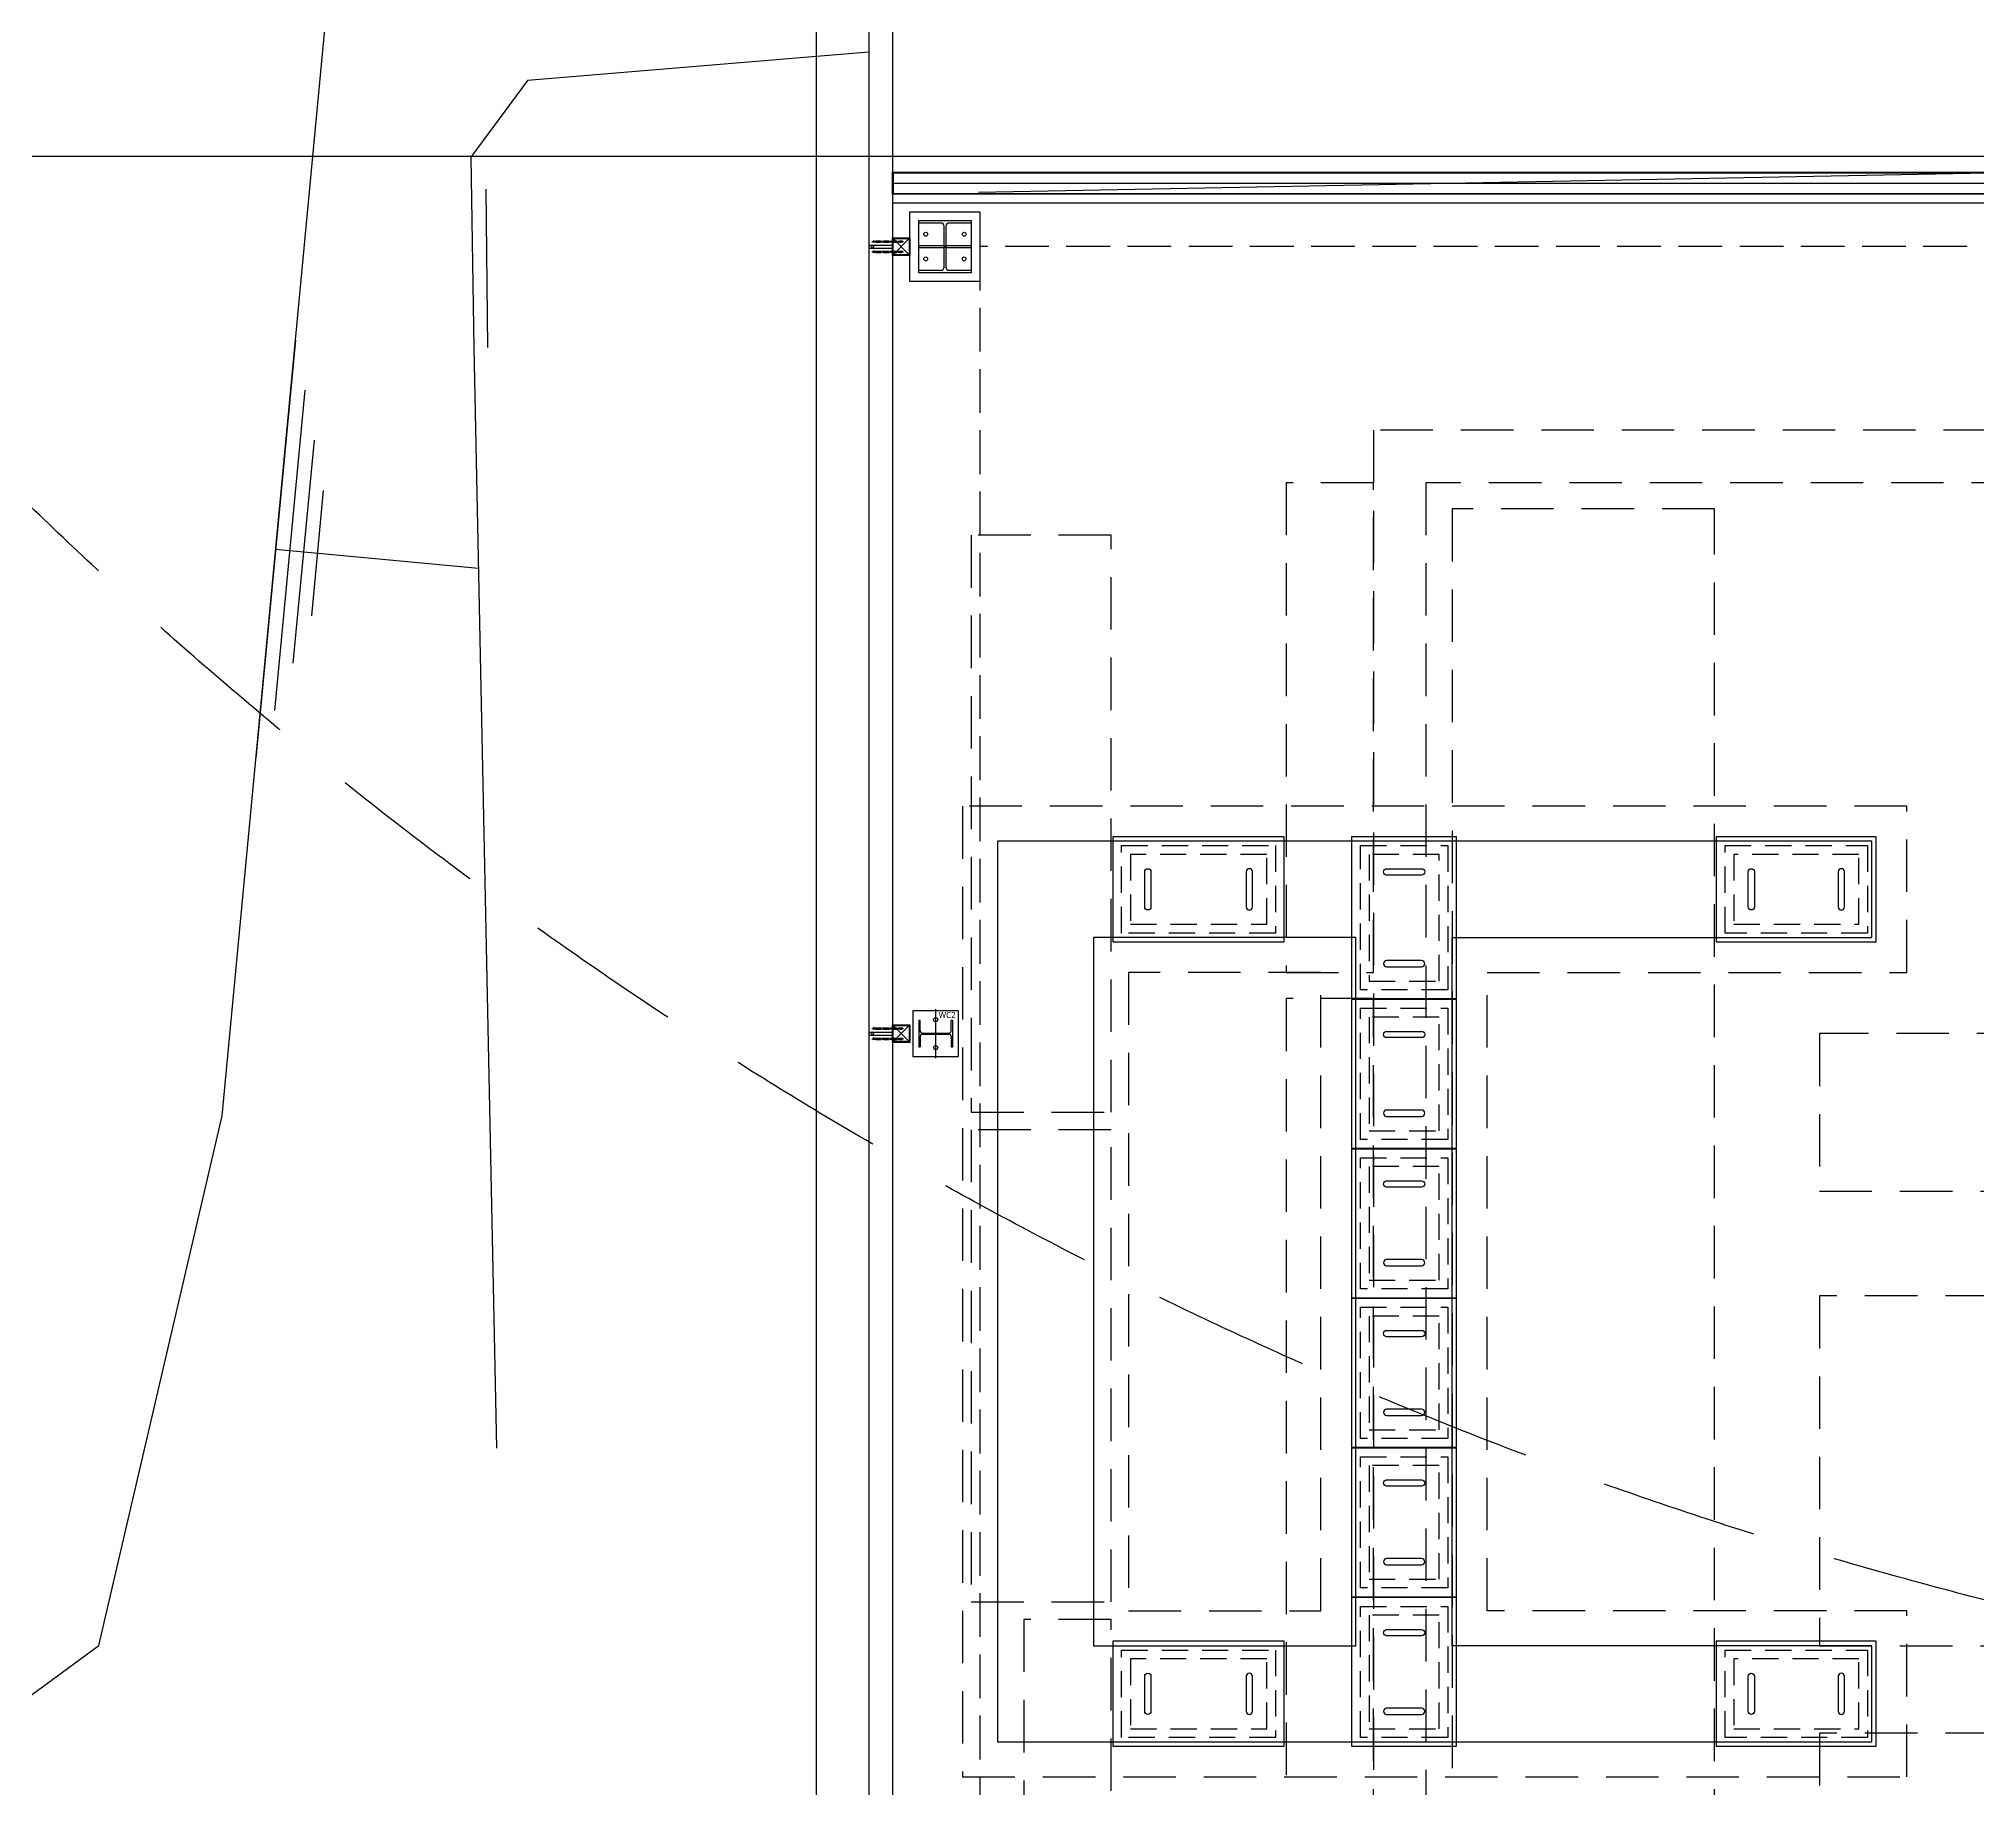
# Model space of a CAD drawing. Header units: millimetres. Extents: x 0 to 168200, y 0 to 118800.
# Drawn here: x 36319 to 47402, y 47085 to 57089 of the extents above; entities that cross this region are included whole.
import ezdxf

# ---------------------------------------------------------------- set-up
doc = ezdxf.new("R2010")
doc.units = ezdxf.units.MM
doc.header["$LTSCALE"] = 200
for name, pattern in [('CEN-GAUN', [32.2, 30, -1, 0.2, -1]), ('DASH', [0.35, 0.25, -0.1]), ('HID', [2.3, 1.5, -0.8]), ('HIDDEN', [0.375, 0.25, -0.125])]:
    doc.linetypes.add(name, pattern=pattern)
for name, color, linetype in [('AA-WAXM-FRAM', 7, 'Continuous'), ('BACK', 8, 'Continuous'), ('CEN', 1, 'CEN-GAUN'), ('R', 1, 'Continuous')]:
    doc.layers.add(name, color=color, linetype=linetype)
doc.styles.add('스타일1', font='')
doc.styles.get('스타일1').set_extended_font_data('Malgun Gothic')

# ---------------------------------------------------------------- blocks, each defined once
blk = doc.blocks.new('BOLT1')
at = {"layer": 'BACK', "linetype": 'HIDDEN'}
for p, q in [((10, 209), (5, 209)), ((5, -31), (5, 209)), ((7, 219), (6, 209)), ((6, -46), (6, 209)), ((10, 222), (7, 219)), ((9, 210), (7, 219)), ((10, 219), (8, 220)), ((10, 219), (9, 210)), ((10, 222), (10, 209)), ((10, 222), (13, 219)), ((10, 209), (15, 203)), ((13, 219), (15, 209)), ((16, 209), (15, 209)), ((15, -46), (15, 209)), ((16, -31), (16, 209)), ((6, -46), (0, -52)), ((21, -52), (0, -52)), ((16, -31), (5, -31)), ((15, -46), (6, -46)), ((15, -46), (21, -52))]:
    blk.add_line(p, q, dxfattribs=at)
at = {"layer": 'BACK'}
blk.add_line((10, -67), (10, 228), dxfattribs=at)
blk = doc.blocks.new('SQ-PIPE-100X100X4.5T')
at = {"layer": 'BACK'}
for p, q in [((-89, 8), (46, 8)), ((50, 46), (142, -46)), ((50, -46), (142, 46)), ((-89, -8), (46, -8))]:
    blk.add_line(p, q, dxfattribs=at)
for points in [[(46, -50), (146, -50), (146, 50), (46, 50)], [(50, -46), (142, -46), (142, 46), (50, 46)]]:
    blk.add_lwpolyline(points, close=True, dxfattribs=at)
blk.add_circle((-69, 0), 7.5, dxfattribs=at)
blk.add_arc((-102, 0), 15.1, 330.1372, 29.8628, dxfattribs=at)
at = {"layer": 'BACK', "extrusion": (0, 0, -1), "yscale": 0.6121869552298449, "zscale": -0.6121869552298449, "rotation": 90}
for p, xscale in [((31, 23), 0.6121869552298449), ((31, -23), -0.6121869552298449)]:
    blk.add_blockref('BOLT1', p, dxfattribs=dict(at, xscale=xscale))
blk = doc.blocks.new('X-PIPE-1PL')
at = {"layer": 'AA-WAXM-FRAM', "xscale": -1, "rotation": 180}
for p in [(-346, -30000), (-346, -34500)]:
    blk.add_blockref('SQ-PIPE-100X100X4.5T', p, dxfattribs=at)
blk = doc.blocks.new('*U262')
for p, q in [((59, 185), (0, 185)), ((72, 172), (72, 22)), ((78, 172), (78, 22)), ((91, 185), (150, 185)), ((59, 9), (0, 9)), ((91, 9), (150, 9))]:
    blk.add_line(p, q)
for points in [[(150, 185), (150, 194), (0, 194), (0, 185)], [(0, 9), (0, 0), (150, 0), (150, 9)]]:
    blk.add_lwpolyline(points)
for centre, start, end in [((59, 172), 0, 90), ((91, 172), 90, 180), ((59, 22), 270, 0), ((91, 22), 180, 270)]:
    blk.add_arc(centre, 13, start, end)
blk = doc.blocks.new('x-stu-1Fcol')
at = {"layer": 'BACK'}
blk.add_line((-53, -34640), (-53, -34360), dxfattribs=at)
for points in [[(-200, -29800), (200, -29800), (200, -30200), (-200, -30200)], [(-150, -29850), (150, -29850), (150, -30150), (-150, -30150)], [(-150, -29994), (-5, -29994), (-5, -30006), (-150, -30006)], [(5, -29994), (150, -29994), (150, -30006), (5, -30006)], [(77, -34630), (77, -34370), (-183, -34370), (-183, -34630)]]:
    blk.add_lwpolyline(points, close=True, dxfattribs=at)
blk.add_lwpolyline([(-150, -30150), (-150, -30135), (-23, -30135, 0.414214), (-5, -30117), (-5, -29883, 0.414214), (-23, -29865), (-150, -29865), (-150, -29850), (150, -29850), (150, -29865), (23, -29865, 0.414214), (5, -29883), (5, -30117, 0.414214), (23, -30135), (150, -30135), (150, -30150)], format="xyb", close=True, dxfattribs=at)
for centre, radius in [((-110, -29929), 11), ((110, -29929), 11), ((-110, -30070), 11), ((110, -30070), 11), ((-53, -34420), 12), ((-53, -34580), 12)]:
    blk.add_circle(centre, radius, dxfattribs=at)
at = {"layer": 'BACK', "rotation": 89.99999999999997}
blk.add_blockref('*U262', (44, -34575), dxfattribs=at)
at = {"layer": 'BACK', "style": '스타일1'}
blk.add_text('WC2', height=35, dxfattribs=at).set_placement((-36, -34411))
blk = doc.blocks.new('전기트렌치')
at = {"layer": 'BACK', "linetype": 'HID'}
for points in [[(-24250, -3425), (-24250, -2475), (-29650, -2475), (-29650, -8025), (-24250, -8025), (-24250, -7075), (-26650, -7075), (-26650, -3425)], [(-27600, -3425), (-28700, -3425), (-28700, -7075), (-27600, -7075)]]:
    blk.add_lwpolyline(points, close=True, dxfattribs=at)
at = {"layer": 'BACK'}
for points in [[(-28790, -3250), (-27810, -3250), (-27810, -2650), (-28790, -2650)], [(-27425, -2650), (-27425, -3575), (-26825, -3575), (-26825, -2650)], [(-25340, -3250), (-24425, -3250), (-24425, -2650), (-25340, -2650)], [(-27400, -3225), (-28900, -3225), (-28900, -7275), (-27400, -7275)], [(-27425, -3580), (-27425, -4430), (-26825, -4430), (-26825, -3580)], [(-27425, -4435), (-27425, -5285), (-26825, -5285), (-26825, -4435)], [(-27425, -5290), (-27425, -6140), (-26825, -6140), (-26825, -5290)], [(-27425, -6145), (-27425, -6995), (-26825, -6995), (-26825, -6145)], [(-27425, -7000), (-27425, -7850), (-26825, -7850), (-26825, -7000)], [(-28790, -7850), (-27810, -7850), (-27810, -7250), (-28790, -7250)], [(-25340, -7850), (-24425, -7850), (-24425, -7250), (-25340, -7250)]]:
    blk.add_lwpolyline(points, close=True, dxfattribs=at)
blk.add_lwpolyline([(-24450, -3225), (-24450, -2675), (-29450, -2675), (-29450, -7825), (-24450, -7825), (-24450, -7275), (-26850, -7275), (-26850, -3225), (-24450, -3225)], dxfattribs=at)
at = {"layer": 'BACK', "linetype": 'HID', "ltscale": 0.5}
for points in [[(-28740, -2700), (-27860, -2700), (-27860, -3200), (-28740, -3200)], [(-28690, -3150), (-27910, -3150), (-27910, -2750), (-28690, -2750)], [(-26875, -2700), (-26875, -3525), (-27375, -3525), (-27375, -2700)], [(-27325, -2750), (-27325, -3475), (-26925, -3475), (-26925, -2750)], [(-25290, -2700), (-24475, -2700), (-24475, -3200), (-25290, -3200)], [(-25240, -3150), (-24525, -3150), (-24525, -2750), (-25240, -2750)], [(-26875, -3630), (-26875, -4380), (-27375, -4380), (-27375, -3630)], [(-27325, -3680), (-27325, -4330), (-26925, -4330), (-26925, -3680)], [(-26875, -4485), (-26875, -5235), (-27375, -5235), (-27375, -4485)], [(-27325, -4535), (-27325, -5185), (-26925, -5185), (-26925, -4535)], [(-26875, -5340), (-26875, -6090), (-27375, -6090), (-27375, -5340)], [(-27325, -5390), (-27325, -6040), (-26925, -6040), (-26925, -5390)], [(-26875, -6195), (-26875, -6945), (-27375, -6945), (-27375, -6195)], [(-27325, -6245), (-27325, -6895), (-26925, -6895), (-26925, -6245)], [(-26875, -7050), (-26875, -7800), (-27375, -7800), (-27375, -7050)], [(-27325, -7100), (-27325, -7750), (-26925, -7750), (-26925, -7100)], [(-28740, -7300), (-27860, -7300), (-27860, -7800), (-28740, -7800)], [(-25290, -7300), (-24475, -7300), (-24475, -7800), (-25290, -7800)], [(-28690, -7750), (-27910, -7750), (-27910, -7350), (-28690, -7350)], [(-25240, -7750), (-24525, -7750), (-24525, -7350), (-25240, -7350)]]:
    blk.add_lwpolyline(points, close=True, dxfattribs=at)
at = {"layer": 'BACK'}
for points in [[(-28608, -3050), (-28608, -2850, -1), (-28572, -2850), (-28572, -3050, -1)], [(-27992, -3050), (-27992, -2850, 1), (-28028, -2850), (-28028, -3050, 1)], [(-27225, -2832), (-27025, -2832, -1), (-27025, -2868), (-27225, -2868, -1)], [(-25158, -3050), (-25158, -2850, -1), (-25122, -2850), (-25122, -3050, -1)], [(-24607, -3050), (-24607, -2850, 1), (-24643, -2850), (-24643, -3050, 1)], [(-27225, -3393), (-27025, -3393, 1), (-27025, -3357), (-27225, -3357, 1)], [(-27225, -3762), (-27025, -3762, -1), (-27025, -3798), (-27225, -3798, -1)], [(-27225, -4248), (-27025, -4248, 1), (-27025, -4212), (-27225, -4212, 1)], [(-27225, -4617), (-27025, -4617, -1), (-27025, -4653), (-27225, -4653, -1)], [(-27225, -5103), (-27025, -5103, 1), (-27025, -5067), (-27225, -5067, 1)], [(-27225, -5472), (-27025, -5472, -1), (-27025, -5508), (-27225, -5508, -1)], [(-27225, -5958), (-27025, -5958, 1), (-27025, -5922), (-27225, -5922, 1)], [(-27225, -6327), (-27025, -6327, -1), (-27025, -6363), (-27225, -6363, -1)], [(-27225, -6813), (-27025, -6813, 1), (-27025, -6777), (-27225, -6777, 1)], [(-27225, -7182), (-27025, -7182, -1), (-27025, -7218), (-27225, -7218, -1)], [(-28608, -7650), (-28608, -7450, -1), (-28572, -7450), (-28572, -7650, -1)], [(-27992, -7650), (-27992, -7450, 1), (-28028, -7450), (-28028, -7650, 1)], [(-25158, -7650), (-25158, -7450, -1), (-25122, -7450), (-25122, -7650, -1)], [(-24607, -7650), (-24607, -7450, 1), (-24643, -7450), (-24643, -7650, 1)], [(-27225, -7668), (-27025, -7668, 1), (-27025, -7632), (-27225, -7632, 1)]]:
    blk.add_lwpolyline(points, format="xyb", close=True, dxfattribs=at)
blk = doc.blocks.new('지상1층 장비')
at = {"layer": 'BACK', "linetype": 'HID'}
for points in [[(43950, 44950), (53950, 44950), (53950, 54850), (43950, 54850)], [(43450, 54550), (43450, 51750), (43950, 51750), (43950, 54550)], [(44250, 45250), (53650, 45250), (53650, 54550), (44250, 54550)], [(44400, 45400), (45900, 45400), (45900, 54400), (44400, 54400)], [(41650, 54250), (41650, 50950), (42450, 50950), (42450, 54250)], [(43450, 51600), (43450, 45400), (43950, 45400), (43950, 51600)], [(46500, 50500), (50000, 50500), (50000, 51400), (46500, 51400)], [(41650, 50850), (41650, 48150), (42450, 48150), (42450, 50850)], [(46500, 47900), (53500, 47900), (53500, 49900), (46500, 49900)], [(41950, 48050), (41950, 43850), (42450, 43850), (42450, 48050)], [(46500, 45400), (53500, 45400), (53500, 47400), (46500, 47400)]]:
    blk.add_lwpolyline(points, close=True, dxfattribs=at)

msp = doc.modelspace()

# ---------------------------------------------------------------- linework, layer by layer
at = {"layer": 'BACK'}
for p, q in [((41065, 60150), (41065, 42465)), ((41200, 60150), (41200, 42600)), ((41200, 56262.5), (51000, 56262.5)), ((37785.7, 55365.2), (37560, 52975.8)), ((38806.2, 55322), (38935.5, 49030)), ((37839, 55078.9), (37666, 53247)), ((37892.3, 54792.6), (37771.9, 53518.3)), ((37892.3, 54792.6), (37771.9, 53518.3)), ((37945.6, 54506.3), (37877.9, 53789.5)), ((37672.8, 54170.5), (38832.2, 54060.9))]:
    msp.add_line(p, q, dxfattribs=at)
for points in [[(57800, 86200), (41200, 86200), (41200, 42600), (48610, 42600)], [(12210.8, 49667.4), (12643.4, 48369.8), (14033.9, 47635.6), (23121.6, 47302.3), (30714, 47251.6), (35607.4, 47130), (36662.2, 47901.8), (37366.6, 50929.5), (37953.6, 57142.1), (38707.8, 57884.6), (41065, 58147.7)], [(41065, 57012.3), (39113.5, 56850.2), (38789.4, 56411.4), (38806.2, 55322)], [(41200, 56200), (41200, 56325), (51000, 56325), (51000, 56200), (41200, 56200)], [(41200, 56262.5), (41204, 56262.5), (41204, 56204), (50996, 56204), (50996, 56321), (41204, 56321), (41204, 56262.5), (41200, 56262.5)], [(41692.5, 56212.3), (51243.7, 56395.3), (54880, 56395.3)], [(38886.5, 55323.6), (38876.3, 56227.9)], [(41200, 56150), (51000, 56150), (51000, 56200)]]:
    msp.add_lwpolyline(points, dxfattribs=at)
msp.add_lwpolyline([(41065, 69400), (41065, 42165.2), (40765, 42165.2), (40765, 69400)], close=True, dxfattribs=at)
at = {"layer": 'BACK', "linetype": 'DASH', "ltscale": 5}
msp.add_lwpolyline([(58193.9, 55900), (41700, 55900), (41700, 43269), (58193.9, 43269)], close=True, dxfattribs=at)
at = {"layer": 'CEN', "linetype": 'HID', "ltscale": 3}
for centre in [(53651.8, 72385), (53992.6, 56415)]:
    msp.add_circle(centre, 25000, dxfattribs=at)
at = {"layer": 'R'}
msp.add_line((53992.6, 56415), (33777.9, 56415), dxfattribs=at)

# ---------------------------------------------------------------- block references
at = {"layer": 'BACK'}
for name, p in [('X-PIPE-1PL', (41500, 85900)), ('x-stu-1Fcol', (41500, 85900)), ('지상1층 장비', (0, 0)), ('전기트렌치', (71250, 55175))]:
    msp.add_blockref(name, p, dxfattribs=at)

doc.saveas('drawing.dxf')
